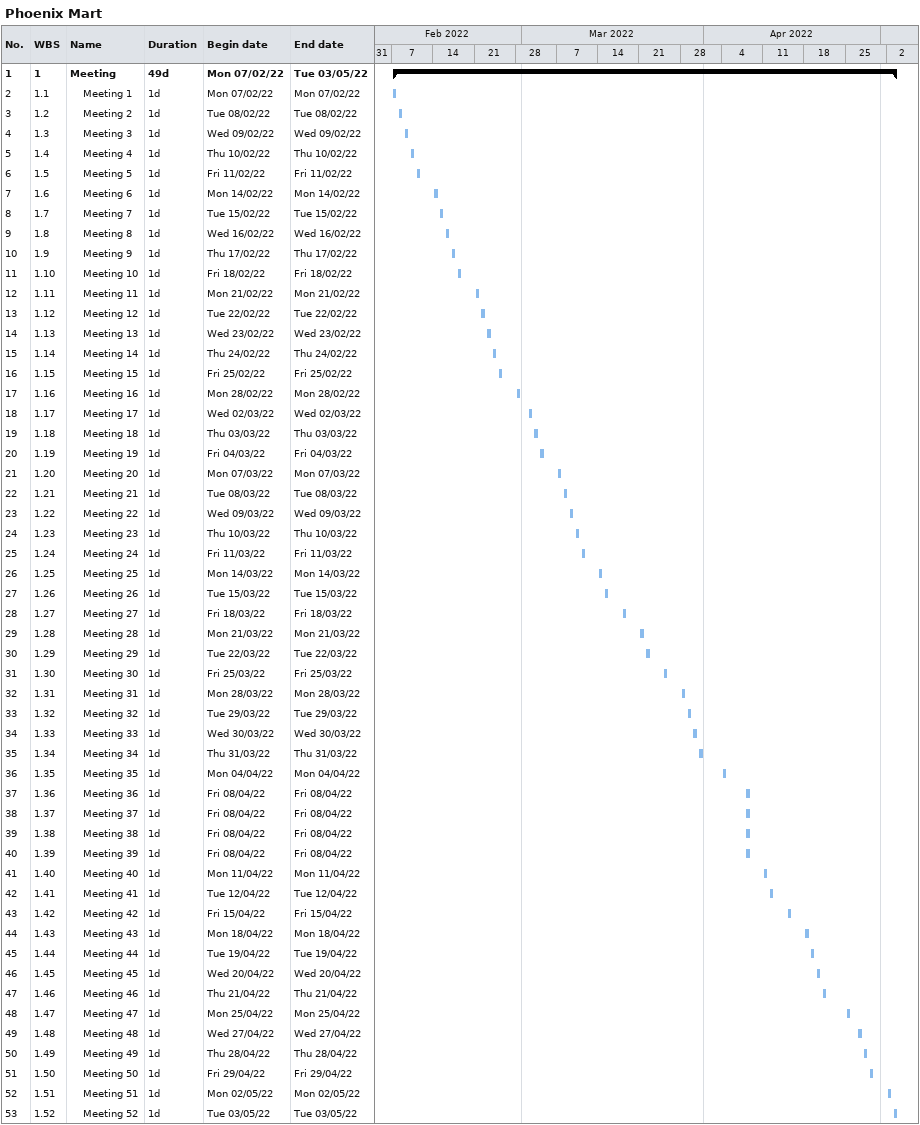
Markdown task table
Phoenix Mart

| ID | WBS | Task | Duration | Start | Finish |
|---|---|---|---|---|---|
| 1 | 1 | **Meeting** | 49d | 2022-02-07 | 2022-05-03 |
| 2 | 1.1 | Meeting 1 | 1d | 2022-02-07 | 2022-02-07 |
| 3 | 1.2 | Meeting 2 | 1d | 2022-02-08 | 2022-02-08 |
| 4 | 1.3 | Meeting 3 | 1d | 2022-02-09 | 2022-02-09 |
| 5 | 1.4 | Meeting 4 | 1d | 2022-02-10 | 2022-02-10 |
| 6 | 1.5 | Meeting 5 | 1d | 2022-02-11 | 2022-02-11 |
| 7 | 1.6 | Meeting 6 | 1d | 2022-02-14 | 2022-02-14 |
| 8 | 1.7 | Meeting 7 | 1d | 2022-02-15 | 2022-02-15 |
| 9 | 1.8 | Meeting 8 | 1d | 2022-02-16 | 2022-02-16 |
| 10 | 1.9 | Meeting 9 | 1d | 2022-02-17 | 2022-02-17 |
| 11 | 1.10 | Meeting 10 | 1d | 2022-02-18 | 2022-02-18 |
| 12 | 1.11 | Meeting 11 | 1d | 2022-02-21 | 2022-02-21 |
| 13 | 1.12 | Meeting 12 | 1d | 2022-02-22 | 2022-02-22 |
| 14 | 1.13 | Meeting 13 | 1d | 2022-02-23 | 2022-02-23 |
| 15 | 1.14 | Meeting 14 | 1d | 2022-02-24 | 2022-02-24 |
| 16 | 1.15 | Meeting 15 | 1d | 2022-02-25 | 2022-02-25 |
| 17 | 1.16 | Meeting 16 | 1d | 2022-02-28 | 2022-02-28 |
| 18 | 1.17 | Meeting 17 | 1d | 2022-03-02 | 2022-03-02 |
| 19 | 1.18 | Meeting 18 | 1d | 2022-03-03 | 2022-03-03 |
| 20 | 1.19 | Meeting 19 | 1d | 2022-03-04 | 2022-03-04 |
| 21 | 1.20 | Meeting 20 | 1d | 2022-03-07 | 2022-03-07 |
| 22 | 1.21 | Meeting 21 | 1d | 2022-03-08 | 2022-03-08 |
| 23 | 1.22 | Meeting 22 | 1d | 2022-03-09 | 2022-03-09 |
| 24 | 1.23 | Meeting 23 | 1d | 2022-03-10 | 2022-03-10 |
| 25 | 1.24 | Meeting 24 | 1d | 2022-03-11 | 2022-03-11 |
| 26 | 1.25 | Meeting 25 | 1d | 2022-03-14 | 2022-03-14 |
| 27 | 1.26 | Meeting 26 | 1d | 2022-03-15 | 2022-03-15 |
| 28 | 1.27 | Meeting 27 | 1d | 2022-03-18 | 2022-03-18 |
| 29 | 1.28 | Meeting 28 | 1d | 2022-03-21 | 2022-03-21 |
| 30 | 1.29 | Meeting 29 | 1d | 2022-03-22 | 2022-03-22 |
| 31 | 1.30 | Meeting 30 | 1d | 2022-03-25 | 2022-03-25 |
| 32 | 1.31 | Meeting 31 | 1d | 2022-03-28 | 2022-03-28 |
| 33 | 1.32 | Meeting 32 | 1d | 2022-03-29 | 2022-03-29 |
| 34 | 1.33 | Meeting 33 | 1d | 2022-03-30 | 2022-03-30 |
| 35 | 1.34 | Meeting 34 | 1d | 2022-03-31 | 2022-03-31 |
| 36 | 1.35 | Meeting 35 | 1d | 2022-04-04 | 2022-04-04 |
| 37 | 1.36 | Meeting 36 | 1d | 2022-04-08 | 2022-04-08 |
| 38 | 1.37 | Meeting 37 | 1d | 2022-04-08 | 2022-04-08 |
| 39 | 1.38 | Meeting 38 | 1d | 2022-04-08 | 2022-04-08 |
| 40 | 1.39 | Meeting 39 | 1d | 2022-04-08 | 2022-04-08 |
| 41 | 1.40 | Meeting 40 | 1d | 2022-04-11 | 2022-04-11 |
| 42 | 1.41 | Meeting 41 | 1d | 2022-04-12 | 2022-04-12 |
| 43 | 1.42 | Meeting 42 | 1d | 2022-04-15 | 2022-04-15 |
| 44 | 1.43 | Meeting 43 | 1d | 2022-04-18 | 2022-04-18 |
| 45 | 1.44 | Meeting 44 | 1d | 2022-04-19 | 2022-04-19 |
| 46 | 1.45 | Meeting 45 | 1d | 2022-04-20 | 2022-04-20 |
| 47 | 1.46 | Meeting 46 | 1d | 2022-04-21 | 2022-04-21 |
| 48 | 1.47 | Meeting 47 | 1d | 2022-04-25 | 2022-04-25 |
| 49 | 1.48 | Meeting 48 | 1d | 2022-04-27 | 2022-04-27 |
| 50 | 1.49 | Meeting 49 | 1d | 2022-04-28 | 2022-04-28 |
| 51 | 1.50 | Meeting 50 | 1d | 2022-04-29 | 2022-04-29 |
| 52 | 1.51 | Meeting 51 | 1d | 2022-05-02 | 2022-05-02 |
| 53 | 1.52 | Meeting 52 | 1d | 2022-05-03 | 2022-05-03 |
